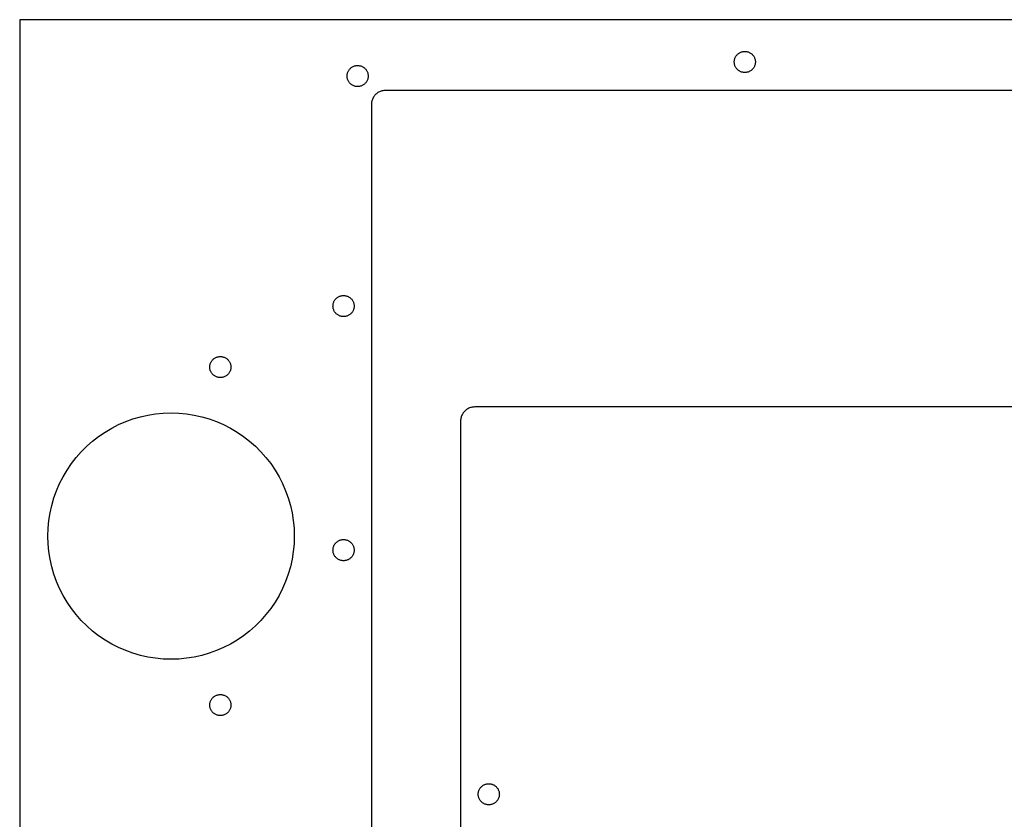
# Model space of a CAD drawing. Header units: metres. Extents: x -214 to 66, y -110 to 110.
# Drawn here: x -214 to -74, y -3.7 to 110 of the extents above; entities that cross this region are included whole.
import ezdxf

# ---------------------------------------------------------------- set-up
doc = ezdxf.new("R2010")
doc.units = ezdxf.units.M

msp = doc.modelspace()

# ---------------------------------------------------------------- linework, layer by layer
for p, q in [((66, 110), (-214, 110)), ((-214, 110), (-214, -110)), ((-112.156, 104.956), (-112.093, 105.027)), ((-112.093, 105.027), (-112.027, 105.093)), ((-112.027, 105.093), (-111.956, 105.156)), ((-111.956, 105.156), (-111.882, 105.214)), ((-111.882, 105.214), (-111.804, 105.266)), ((-111.804, 105.266), (-111.723, 105.314)), ((-111.723, 105.314), (-111.639, 105.357)), ((-111.639, 105.357), (-111.552, 105.395)), ((-111.552, 105.395), (-111.464, 105.427)), ((-111.464, 105.427), (-111.373, 105.453)), ((-111.373, 105.453), (-111.281, 105.473)), ((-111.281, 105.473), (-111.188, 105.488)), ((-111.188, 105.488), (-111.094, 105.497)), ((-111.094, 105.497), (-111, 105.5)), ((-111, 105.5), (-110.906, 105.497)), ((-110.906, 105.497), (-110.812, 105.488)), ((-110.812, 105.488), (-110.719, 105.473)), ((-110.719, 105.473), (-110.627, 105.453)), ((-110.627, 105.453), (-110.536, 105.427)), ((-110.536, 105.427), (-110.448, 105.395)), ((-110.448, 105.395), (-110.361, 105.357)), ((-110.361, 105.357), (-110.277, 105.314)), ((-110.277, 105.314), (-110.196, 105.266)), ((-110.196, 105.266), (-110.118, 105.214)), ((-110.118, 105.214), (-110.044, 105.156)), ((-110.044, 105.156), (-109.973, 105.093)), ((-109.973, 105.093), (-109.907, 105.027)), ((-109.907, 105.027), (-109.844, 104.956)), ((-112.5, 104), (-112.497, 104.094)), ((-112.497, 103.906), (-112.5, 104)), ((-112.497, 104.094), (-112.488, 104.188)), ((-112.488, 103.812), (-112.497, 103.906)), ((-112.488, 104.188), (-112.473, 104.281)), ((-112.473, 103.719), (-112.488, 103.812)), ((-112.473, 104.281), (-112.453, 104.373)), ((-112.453, 103.627), (-112.473, 103.719)), ((-112.453, 104.373), (-112.427, 104.464)), ((-112.427, 103.536), (-112.453, 103.627)), ((-112.427, 104.464), (-112.395, 104.552)), ((-112.395, 104.552), (-112.357, 104.639)), ((-112.357, 104.639), (-112.314, 104.723)), ((-112.314, 104.723), (-112.266, 104.804)), ((-112.266, 104.804), (-112.214, 104.882)), ((-112.214, 104.882), (-112.156, 104.956)), ((-109.844, 104.956), (-109.786, 104.882)), ((-109.786, 104.882), (-109.734, 104.804)), ((-109.734, 104.804), (-109.686, 104.723)), ((-109.686, 104.723), (-109.643, 104.639)), ((-109.643, 104.639), (-109.605, 104.552)), ((-109.605, 104.552), (-109.573, 104.464)), ((-109.573, 104.464), (-109.547, 104.373)), ((-109.547, 103.627), (-109.573, 103.536)), ((-109.547, 104.373), (-109.527, 104.281)), ((-109.527, 103.719), (-109.547, 103.627)), ((-109.527, 104.281), (-109.512, 104.188)), ((-109.512, 103.812), (-109.527, 103.719)), ((-109.512, 104.188), (-109.503, 104.094)), ((-109.503, 103.906), (-109.512, 103.812)), ((-109.503, 104.094), (-109.5, 104)), ((-109.5, 104), (-109.503, 103.906)), ((-167.488, 102.188), (-167.473, 102.281)), ((-167.473, 102.281), (-167.453, 102.373)), ((-167.453, 102.373), (-167.427, 102.464)), ((-167.427, 102.464), (-167.395, 102.552)), ((-167.395, 102.552), (-167.357, 102.639)), ((-167.357, 102.639), (-167.314, 102.723)), ((-167.314, 102.723), (-167.266, 102.804)), ((-167.266, 102.804), (-167.214, 102.882)), ((-167.214, 102.882), (-167.156, 102.956)), ((-167.156, 102.956), (-167.093, 103.027)), ((-167.093, 103.027), (-167.027, 103.093)), ((-167.027, 103.093), (-166.956, 103.156)), ((-166.956, 103.156), (-166.882, 103.214)), ((-166.882, 103.214), (-166.804, 103.266)), ((-166.804, 103.266), (-166.723, 103.314)), ((-166.723, 103.314), (-166.639, 103.357)), ((-166.639, 103.357), (-166.552, 103.395)), ((-166.552, 103.395), (-166.464, 103.427)), ((-166.464, 103.427), (-166.373, 103.453)), ((-166.373, 103.453), (-166.281, 103.473)), ((-166.281, 103.473), (-166.188, 103.488)), ((-166.188, 103.488), (-166.094, 103.497)), ((-166.094, 103.497), (-166, 103.5)), ((-166, 103.5), (-165.906, 103.497)), ((-165.906, 103.497), (-165.812, 103.488)), ((-165.812, 103.488), (-165.719, 103.473)), ((-165.719, 103.473), (-165.627, 103.453)), ((-165.627, 103.453), (-165.536, 103.427)), ((-165.536, 103.427), (-165.448, 103.395)), ((-165.448, 103.395), (-165.361, 103.357)), ((-165.361, 103.357), (-165.277, 103.314)), ((-165.277, 103.314), (-165.196, 103.266)), ((-165.196, 103.266), (-165.118, 103.214)), ((-165.118, 103.214), (-165.044, 103.156)), ((-165.044, 103.156), (-164.973, 103.093)), ((-164.973, 103.093), (-164.907, 103.027)), ((-164.907, 103.027), (-164.844, 102.956)), ((-164.844, 102.956), (-164.786, 102.882)), ((-164.786, 102.882), (-164.734, 102.804)), ((-164.734, 102.804), (-164.686, 102.723)), ((-164.686, 102.723), (-164.643, 102.639)), ((-164.643, 102.639), (-164.605, 102.552)), ((-164.605, 102.552), (-164.573, 102.464)), ((-164.573, 102.464), (-164.547, 102.373)), ((-164.547, 102.373), (-164.527, 102.281)), ((-164.527, 102.281), (-164.512, 102.188)), ((-112.395, 103.448), (-112.427, 103.536)), ((-112.357, 103.361), (-112.395, 103.448)), ((-112.314, 103.277), (-112.357, 103.361)), ((-112.266, 103.196), (-112.314, 103.277)), ((-112.214, 103.118), (-112.266, 103.196)), ((-112.156, 103.044), (-112.214, 103.118)), ((-112.093, 102.973), (-112.156, 103.044)), ((-112.027, 102.907), (-112.093, 102.973)), ((-111.956, 102.844), (-112.027, 102.907)), ((-111.882, 102.786), (-111.956, 102.844)), ((-111.804, 102.734), (-111.882, 102.786)), ((-111.723, 102.686), (-111.804, 102.734)), ((-111.639, 102.643), (-111.723, 102.686)), ((-111.552, 102.605), (-111.639, 102.643)), ((-111.464, 102.573), (-111.552, 102.605)), ((-111.373, 102.547), (-111.464, 102.573)), ((-111.281, 102.527), (-111.373, 102.547)), ((-111.188, 102.512), (-111.281, 102.527)), ((-111.094, 102.503), (-111.188, 102.512)), ((-111, 102.5), (-111.094, 102.503)), ((-110.906, 102.503), (-111, 102.5)), ((-110.812, 102.512), (-110.906, 102.503)), ((-110.719, 102.527), (-110.812, 102.512)), ((-110.627, 102.547), (-110.719, 102.527)), ((-110.536, 102.573), (-110.627, 102.547)), ((-110.448, 102.605), (-110.536, 102.573)), ((-110.361, 102.643), (-110.448, 102.605)), ((-110.277, 102.686), (-110.361, 102.643)), ((-110.196, 102.734), (-110.277, 102.686)), ((-110.118, 102.786), (-110.196, 102.734)), ((-110.044, 102.844), (-110.118, 102.786)), ((-109.973, 102.907), (-110.044, 102.844)), ((-109.907, 102.973), (-109.973, 102.907)), ((-109.844, 103.044), (-109.907, 102.973)), ((-109.786, 103.118), (-109.844, 103.044)), ((-109.734, 103.196), (-109.786, 103.118)), ((-109.686, 103.277), (-109.734, 103.196)), ((-109.643, 103.361), (-109.686, 103.277)), ((-109.605, 103.448), (-109.643, 103.361)), ((-109.573, 103.536), (-109.605, 103.448)), ((-167.5, 102), (-167.497, 102.094)), ((-167.497, 101.906), (-167.5, 102)), ((-167.497, 102.094), (-167.488, 102.188)), ((-167.488, 101.812), (-167.497, 101.906)), ((-167.473, 101.719), (-167.488, 101.812)), ((-167.453, 101.627), (-167.473, 101.719)), ((-167.427, 101.536), (-167.453, 101.627)), ((-167.395, 101.448), (-167.427, 101.536)), ((-167.357, 101.361), (-167.395, 101.448)), ((-167.314, 101.277), (-167.357, 101.361)), ((-167.266, 101.196), (-167.314, 101.277)), ((-167.214, 101.118), (-167.266, 101.196)), ((-167.156, 101.044), (-167.214, 101.118)), ((-167.093, 100.973), (-167.156, 101.044)), ((-167.027, 100.907), (-167.093, 100.973)), ((-166.956, 100.844), (-167.027, 100.907)), ((-166.882, 100.786), (-166.956, 100.844)), ((-165.044, 100.844), (-165.118, 100.786)), ((-164.973, 100.907), (-165.044, 100.844)), ((-164.907, 100.973), (-164.973, 100.907)), ((-164.844, 101.044), (-164.907, 100.973)), ((-164.786, 101.118), (-164.844, 101.044)), ((-164.734, 101.196), (-164.786, 101.118)), ((-164.686, 101.277), (-164.734, 101.196)), ((-164.643, 101.361), (-164.686, 101.277)), ((-164.605, 101.448), (-164.643, 101.361)), ((-164.573, 101.536), (-164.605, 101.448)), ((-164.547, 101.627), (-164.573, 101.536)), ((-164.527, 101.719), (-164.547, 101.627)), ((-164.512, 101.812), (-164.527, 101.719)), ((-164.512, 102.188), (-164.503, 102.094)), ((-164.503, 101.906), (-164.512, 101.812)), ((-164.503, 102.094), (-164.5, 102)), ((-164.5, 102), (-164.503, 101.906)), ((-166.804, 100.734), (-166.882, 100.786)), ((-166.723, 100.686), (-166.804, 100.734)), ((-166.639, 100.643), (-166.723, 100.686)), ((-166.552, 100.605), (-166.639, 100.643)), ((-166.464, 100.573), (-166.552, 100.605)), ((-166.373, 100.547), (-166.464, 100.573)), ((-166.281, 100.527), (-166.373, 100.547)), ((-166.188, 100.512), (-166.281, 100.527)), ((-166.094, 100.503), (-166.188, 100.512)), ((-166, 100.5), (-166.094, 100.503)), ((-165.906, 100.503), (-166, 100.5)), ((-165.812, 100.512), (-165.906, 100.503)), ((-165.719, 100.527), (-165.812, 100.512)), ((-165.627, 100.547), (-165.719, 100.527)), ((-165.536, 100.573), (-165.627, 100.547)), ((-165.448, 100.605), (-165.536, 100.573)), ((-165.361, 100.643), (-165.448, 100.605)), ((-165.277, 100.686), (-165.361, 100.643)), ((-165.196, 100.734), (-165.277, 100.686)), ((-165.118, 100.786), (-165.196, 100.734)), ((-163.458, 99.3691), (-163.369, 99.4579)), ((-163.369, 99.4579), (-163.275, 99.541)), ((-163.275, 99.541), (-163.176, 99.618)), ((-163.176, 99.618), (-163.072, 99.6887)), ((-163.072, 99.6887), (-162.964, 99.7526)), ((-162.964, 99.7526), (-162.852, 99.8097)), ((-162.852, 99.8097), (-162.736, 99.8596)), ((-162.736, 99.8596), (-162.618, 99.9021)), ((-162.618, 99.9021), (-162.497, 99.9372)), ((-162.497, 99.9372), (-162.375, 99.9646)), ((-162.375, 99.9646), (-162.251, 99.9842)), ((-162.251, 99.9842), (-162.126, 99.9961)), ((-162.126, 99.9961), (-162, 100)), ((-162, 100), (54, 100)), ((-164, 98), (-163.996, 98.1256)), ((-164, -98), (-164, 98)), ((-163.996, 98.1256), (-163.984, 98.2507)), ((-163.984, 98.2507), (-163.965, 98.3748)), ((-163.965, 98.3748), (-163.937, 98.4974)), ((-163.937, 98.4974), (-163.902, 98.618)), ((-163.902, 98.618), (-163.86, 98.7363)), ((-163.86, 98.7363), (-163.81, 98.8516)), ((-163.81, 98.8516), (-163.753, 98.9635)), ((-163.753, 98.9635), (-163.689, 99.0717)), ((-163.689, 99.0717), (-163.618, 99.1756)), ((-163.618, 99.1756), (-163.541, 99.2748)), ((-163.541, 99.2748), (-163.458, 99.3691)), ((-169.357, 69.972), (-169.314, 70.056)), ((-169.314, 70.056), (-169.266, 70.1371)), ((-169.266, 70.1371), (-169.214, 70.215)), ((-169.214, 70.215), (-169.156, 70.2895)), ((-169.156, 70.2895), (-169.093, 70.3602)), ((-169.093, 70.3602), (-169.027, 70.4268)), ((-169.027, 70.4268), (-168.956, 70.4891)), ((-168.956, 70.4891), (-168.882, 70.5469)), ((-168.882, 70.5469), (-168.804, 70.5998)), ((-168.804, 70.5998), (-168.723, 70.6478)), ((-168.723, 70.6478), (-168.639, 70.6906)), ((-168.639, 70.6906), (-168.552, 70.728)), ((-168.552, 70.728), (-168.464, 70.7599)), ((-168.464, 70.7599), (-168.373, 70.7862)), ((-168.373, 70.7862), (-168.281, 70.8068)), ((-168.281, 70.8068), (-168.188, 70.8215)), ((-168.188, 70.8215), (-168.094, 70.8304)), ((-168.094, 70.8304), (-168, 70.8333)), ((-168, 70.8333), (-167.906, 70.8304)), ((-167.906, 70.8304), (-167.812, 70.8215)), ((-167.812, 70.8215), (-167.719, 70.8068)), ((-167.719, 70.8068), (-167.627, 70.7862)), ((-167.627, 70.7862), (-167.536, 70.7599)), ((-167.536, 70.7599), (-167.448, 70.728)), ((-167.448, 70.728), (-167.361, 70.6906)), ((-167.361, 70.6906), (-167.277, 70.6478)), ((-167.277, 70.6478), (-167.196, 70.5998)), ((-167.196, 70.5998), (-167.118, 70.5469)), ((-167.118, 70.5469), (-167.044, 70.4891)), ((-167.044, 70.4891), (-166.973, 70.4268)), ((-166.973, 70.4268), (-166.907, 70.3602)), ((-166.907, 70.3602), (-166.844, 70.2895)), ((-166.844, 70.2895), (-166.786, 70.215)), ((-166.786, 70.215), (-166.734, 70.1371)), ((-166.734, 70.1371), (-166.686, 70.056)), ((-166.686, 70.056), (-166.643, 69.972)), ((-169.5, 69.3333), (-169.497, 69.4275)), ((-169.497, 69.2391), (-169.5, 69.3333)), ((-169.497, 69.4275), (-169.488, 69.5213)), ((-169.488, 69.1453), (-169.497, 69.2391)), ((-169.488, 69.5213), (-169.473, 69.6144)), ((-169.473, 69.0523), (-169.488, 69.1453)), ((-169.473, 69.6144), (-169.453, 69.7064)), ((-169.453, 68.9603), (-169.473, 69.0523)), ((-169.453, 69.7064), (-169.427, 69.7969)), ((-169.427, 68.8698), (-169.453, 68.9603)), ((-169.427, 69.7969), (-169.395, 69.8855)), ((-169.395, 68.7811), (-169.427, 68.8698)), ((-169.395, 69.8855), (-169.357, 69.972)), ((-169.357, 68.6947), (-169.395, 68.7811)), ((-169.314, 68.6107), (-169.357, 68.6947)), ((-169.266, 68.5296), (-169.314, 68.6107)), ((-166.686, 68.6107), (-166.734, 68.5296)), ((-166.643, 68.6947), (-166.686, 68.6107)), ((-166.643, 69.972), (-166.605, 69.8855)), ((-166.605, 68.7811), (-166.643, 68.6947)), ((-166.605, 69.8855), (-166.573, 69.7969)), ((-166.573, 68.8698), (-166.605, 68.7811)), ((-166.573, 69.7969), (-166.547, 69.7064)), ((-166.547, 68.9603), (-166.573, 68.8698)), ((-166.547, 69.7064), (-166.527, 69.6144)), ((-166.527, 69.0523), (-166.547, 68.9603)), ((-166.527, 69.6144), (-166.512, 69.5213)), ((-166.512, 69.1453), (-166.527, 69.0523)), ((-166.512, 69.5213), (-166.503, 69.4275)), ((-166.503, 69.2391), (-166.512, 69.1453)), ((-166.503, 69.4275), (-166.5, 69.3333)), ((-166.5, 69.3333), (-166.503, 69.2391)), ((-169.214, 68.4517), (-169.266, 68.5296)), ((-169.156, 68.3772), (-169.214, 68.4517)), ((-169.093, 68.3065), (-169.156, 68.3772)), ((-169.027, 68.2399), (-169.093, 68.3065)), ((-168.956, 68.1776), (-169.027, 68.2399)), ((-168.882, 68.1198), (-168.956, 68.1776)), ((-168.804, 68.0668), (-168.882, 68.1198)), ((-168.723, 68.0189), (-168.804, 68.0668)), ((-168.639, 67.9761), (-168.723, 68.0189)), ((-168.552, 67.9387), (-168.639, 67.9761)), ((-168.464, 67.9067), (-168.552, 67.9387)), ((-168.373, 67.8805), (-168.464, 67.9067)), ((-168.281, 67.8599), (-168.373, 67.8805)), ((-168.188, 67.8452), (-168.281, 67.8599)), ((-168.094, 67.8363), (-168.188, 67.8452)), ((-168, 67.8333), (-168.094, 67.8363)), ((-167.906, 67.8363), (-168, 67.8333)), ((-167.812, 67.8452), (-167.906, 67.8363)), ((-167.719, 67.8599), (-167.812, 67.8452)), ((-167.627, 67.8805), (-167.719, 67.8599)), ((-167.536, 67.9067), (-167.627, 67.8805)), ((-167.448, 67.9387), (-167.536, 67.9067)), ((-167.361, 67.9761), (-167.448, 67.9387)), ((-167.277, 68.0189), (-167.361, 67.9761)), ((-167.196, 68.0668), (-167.277, 68.0189)), ((-167.118, 68.1198), (-167.196, 68.0668)), ((-167.044, 68.1776), (-167.118, 68.1198)), ((-166.973, 68.2399), (-167.044, 68.1776)), ((-166.907, 68.3065), (-166.973, 68.2399)), ((-166.844, 68.3772), (-166.907, 68.3065)), ((-166.786, 68.4517), (-166.844, 68.3772)), ((-166.734, 68.5296), (-166.786, 68.4517)), ((-186.714, 61.5483), (-186.656, 61.6228)), ((-186.656, 61.6228), (-186.593, 61.6935)), ((-186.593, 61.6935), (-186.527, 61.7601)), ((-186.527, 61.7601), (-186.456, 61.8224)), ((-186.456, 61.8224), (-186.382, 61.8802)), ((-186.382, 61.8802), (-186.304, 61.9332)), ((-186.304, 61.9332), (-186.223, 61.9811)), ((-186.223, 61.9811), (-186.139, 62.0239)), ((-186.139, 62.0239), (-186.052, 62.0613)), ((-186.052, 62.0613), (-185.964, 62.0933)), ((-185.964, 62.0933), (-185.873, 62.1195)), ((-185.873, 62.1195), (-185.781, 62.1401)), ((-185.781, 62.1401), (-185.688, 62.1548)), ((-185.688, 62.1548), (-185.594, 62.1637)), ((-185.594, 62.1637), (-185.5, 62.1667)), ((-185.5, 62.1667), (-185.406, 62.1637)), ((-185.406, 62.1637), (-185.312, 62.1548)), ((-185.312, 62.1548), (-185.219, 62.1401)), ((-185.219, 62.1401), (-185.127, 62.1195)), ((-185.127, 62.1195), (-185.036, 62.0933)), ((-185.036, 62.0933), (-184.948, 62.0613)), ((-184.948, 62.0613), (-184.861, 62.0239)), ((-184.861, 62.0239), (-184.777, 61.9811)), ((-184.777, 61.9811), (-184.696, 61.9332)), ((-184.696, 61.9332), (-184.618, 61.8802)), ((-184.618, 61.8802), (-184.544, 61.8224)), ((-184.544, 61.8224), (-184.473, 61.7601)), ((-184.473, 61.7601), (-184.407, 61.6935)), ((-184.407, 61.6935), (-184.344, 61.6228)), ((-184.344, 61.6228), (-184.286, 61.5483)), ((-187, 60.6667), (-186.997, 60.7609)), ((-186.997, 60.5725), (-187, 60.6667)), ((-186.997, 60.7609), (-186.988, 60.8547)), ((-186.988, 60.4787), (-186.997, 60.5725)), ((-186.988, 60.8547), (-186.973, 60.9477)), ((-186.973, 60.3856), (-186.988, 60.4787)), ((-186.973, 60.9477), (-186.953, 61.0397)), ((-186.953, 60.2936), (-186.973, 60.3856)), ((-186.953, 61.0397), (-186.927, 61.1302)), ((-186.927, 60.2031), (-186.953, 60.2936)), ((-186.927, 61.1302), (-186.895, 61.2189)), ((-186.895, 60.1145), (-186.927, 60.2031)), ((-186.895, 61.2189), (-186.857, 61.3053)), ((-186.857, 61.3053), (-186.814, 61.3893)), ((-186.814, 61.3893), (-186.766, 61.4704)), ((-186.766, 61.4704), (-186.714, 61.5483)), ((-184.286, 61.5483), (-184.234, 61.4704)), ((-184.234, 61.4704), (-184.186, 61.3893)), ((-184.186, 61.3893), (-184.143, 61.3053)), ((-184.143, 61.3053), (-184.105, 61.2189)), ((-184.105, 61.2189), (-184.073, 61.1302)), ((-184.073, 60.2031), (-184.105, 60.1145)), ((-184.073, 61.1302), (-184.047, 61.0397)), ((-184.047, 60.2936), (-184.073, 60.2031)), ((-184.047, 61.0397), (-184.027, 60.9477)), ((-184.027, 60.3856), (-184.047, 60.2936)), ((-184.027, 60.9477), (-184.012, 60.8547)), ((-184.012, 60.4787), (-184.027, 60.3856)), ((-184.012, 60.8547), (-184.003, 60.7609)), ((-184.003, 60.5725), (-184.012, 60.4787)), ((-184.003, 60.7609), (-184, 60.6667)), ((-184, 60.6667), (-184.003, 60.5725)), ((-186.857, 60.028), (-186.895, 60.1145)), ((-186.814, 59.944), (-186.857, 60.028)), ((-186.766, 59.8629), (-186.814, 59.944)), ((-186.714, 59.785), (-186.766, 59.8629)), ((-186.656, 59.7105), (-186.714, 59.785)), ((-186.593, 59.6398), (-186.656, 59.7105)), ((-186.527, 59.5732), (-186.593, 59.6398)), ((-186.456, 59.5109), (-186.527, 59.5732)), ((-186.382, 59.4531), (-186.456, 59.5109)), ((-186.304, 59.4002), (-186.382, 59.4531)), ((-186.223, 59.3522), (-186.304, 59.4002)), ((-186.139, 59.3094), (-186.223, 59.3522)), ((-186.052, 59.272), (-186.139, 59.3094)), ((-185.964, 59.2401), (-186.052, 59.272)), ((-185.873, 59.2138), (-185.964, 59.2401)), ((-185.781, 59.1932), (-185.873, 59.2138)), ((-185.688, 59.1785), (-185.781, 59.1932)), ((-185.594, 59.1696), (-185.688, 59.1785)), ((-185.5, 59.1667), (-185.594, 59.1696)), ((-185.406, 59.1696), (-185.5, 59.1667)), ((-185.312, 59.1785), (-185.406, 59.1696)), ((-185.219, 59.1932), (-185.312, 59.1785)), ((-185.127, 59.2138), (-185.219, 59.1932)), ((-185.036, 59.2401), (-185.127, 59.2138)), ((-184.948, 59.272), (-185.036, 59.2401)), ((-184.861, 59.3094), (-184.948, 59.272)), ((-184.777, 59.3522), (-184.861, 59.3094)), ((-184.696, 59.4002), (-184.777, 59.3522)), ((-184.618, 59.4531), (-184.696, 59.4002)), ((-184.544, 59.5109), (-184.618, 59.4531)), ((-184.473, 59.5732), (-184.544, 59.5109)), ((-184.407, 59.6398), (-184.473, 59.5732)), ((-184.344, 59.7105), (-184.407, 59.6398)), ((-184.286, 59.785), (-184.344, 59.7105)), ((-184.234, 59.8629), (-184.286, 59.785)), ((-184.186, 59.944), (-184.234, 59.8629)), ((-184.143, 60.028), (-184.186, 59.944)), ((-184.105, 60.1145), (-184.143, 60.028)), ((-150.546, 54.618), (-150.645, 54.541)), ((-150.442, 54.6887), (-150.546, 54.618)), ((-150.334, 54.7526), (-150.442, 54.6887)), ((-150.222, 54.8097), (-150.334, 54.7526)), ((-150.106, 54.8596), (-150.222, 54.8097)), ((-149.988, 54.9021), (-150.106, 54.8596)), ((-149.867, 54.9372), (-149.988, 54.9021)), ((-149.745, 54.9646), (-149.867, 54.9372)), ((-149.621, 54.9842), (-149.745, 54.9646)), ((-149.496, 54.9961), (-149.621, 54.9842)), ((-149.37, 55), (-149.496, 54.9961)), ((54, 55), (-149.37, 55)), ((-198.942, 52.9378), (-197.908, 53.3102)), ((-197.908, 53.3102), (-196.852, 53.6169)), ((-196.852, 53.6169), (-195.779, 53.8567)), ((-195.779, 53.8567), (-194.693, 54.0287)), ((-194.693, 54.0287), (-193.599, 54.1321)), ((-193.599, 54.1321), (-192.5, 54.1667)), ((-192.5, 54.1667), (-191.401, 54.1321)), ((-191.401, 54.1321), (-190.307, 54.0287)), ((-190.307, 54.0287), (-189.221, 53.8567)), ((-189.221, 53.8567), (-188.148, 53.6169)), ((-188.148, 53.6169), (-187.092, 53.3102)), ((-187.092, 53.3102), (-186.058, 52.9378)), ((-151.354, 53.2507), (-151.366, 53.1256)), ((-151.335, 53.3748), (-151.354, 53.2507)), ((-151.307, 53.4974), (-151.335, 53.3748)), ((-151.272, 53.618), (-151.307, 53.4974)), ((-151.23, 53.7362), (-151.272, 53.618)), ((-151.18, 53.8516), (-151.23, 53.7362)), ((-151.123, 53.9635), (-151.18, 53.8516)), ((-151.059, 54.0717), (-151.123, 53.9635)), ((-150.988, 54.1756), (-151.059, 54.0717)), ((-150.911, 54.2748), (-150.988, 54.1756)), ((-150.828, 54.3691), (-150.911, 54.2748)), ((-150.739, 54.4579), (-150.828, 54.3691)), ((-150.645, 54.541), (-150.739, 54.4579)), ((-201.877, 51.4424), (-200.931, 52.002)), ((-200.931, 52.002), (-199.951, 52.5011)), ((-199.951, 52.5011), (-198.942, 52.9378)), ((-186.058, 52.9378), (-185.049, 52.5011)), ((-185.049, 52.5011), (-184.069, 52.002)), ((-184.069, 52.002), (-183.123, 51.4424)), ((-151.366, 53.1256), (-151.37, 53.0002)), ((-151.37, 53.0002), (-151.37, -53.0002)), ((-203.655, 50.1506), (-202.786, 50.8245)), ((-202.786, 50.8245), (-201.877, 51.4424)), ((-183.123, 51.4424), (-182.214, 50.8245)), ((-182.214, 50.8245), (-181.345, 50.1506)), ((-205.257, 48.6462), (-204.48, 49.4236)), ((-204.48, 49.4236), (-203.655, 50.1506)), ((-181.345, 50.1506), (-180.52, 49.4236)), ((-180.52, 49.4236), (-179.743, 48.6462)), ((-206.658, 46.9529), (-205.984, 47.8216)), ((-205.984, 47.8216), (-205.257, 48.6462)), ((-179.743, 48.6462), (-179.016, 47.8216)), ((-179.016, 47.8216), (-178.342, 46.9529)), ((-207.276, 46.0436), (-206.658, 46.9529)), ((-178.342, 46.9529), (-177.724, 46.0436)), ((-208.334, 44.1178), (-207.835, 45.0974)), ((-207.835, 45.0974), (-207.276, 46.0436)), ((-177.724, 46.0436), (-177.165, 45.0974)), ((-177.165, 45.0974), (-176.666, 44.1178)), ((-208.771, 43.1088), (-208.334, 44.1178)), ((-176.666, 44.1178), (-176.229, 43.1088)), ((-209.45, 41.0187), (-209.143, 42.0745)), ((-209.143, 42.0745), (-208.771, 43.1088)), ((-176.229, 43.1088), (-175.857, 42.0745)), ((-175.857, 42.0745), (-175.55, 41.0187)), ((-209.69, 39.9458), (-209.45, 41.0187)), ((-175.55, 41.0187), (-175.31, 39.9458)), ((-209.862, 38.86), (-209.69, 39.9458)), ((-175.31, 39.9458), (-175.138, 38.86)), ((-209.965, 37.7655), (-209.862, 38.86)), ((-175.138, 38.86), (-175.035, 37.7655)), ((-210, 36.6667), (-209.965, 37.7655)), ((-209.965, 35.5678), (-210, 36.6667)), ((-175.035, 37.7655), (-175, 36.6667)), ((-175, 36.6667), (-175.035, 35.5678)), ((-209.862, 34.4733), (-209.965, 35.5678)), ((-175.035, 35.5678), (-175.138, 34.4733)), ((-169.473, 34.9477), (-169.453, 35.0397)), ((-169.453, 35.0397), (-169.427, 35.1302)), ((-169.427, 35.1302), (-169.395, 35.2189)), ((-169.395, 35.2189), (-169.357, 35.3053)), ((-169.357, 35.3053), (-169.314, 35.3893)), ((-169.314, 35.3893), (-169.266, 35.4704)), ((-169.266, 35.4704), (-169.214, 35.5483)), ((-169.214, 35.5483), (-169.156, 35.6228)), ((-169.156, 35.6228), (-169.093, 35.6935)), ((-169.093, 35.6935), (-169.027, 35.7601)), ((-169.027, 35.7601), (-168.956, 35.8224)), ((-168.956, 35.8224), (-168.882, 35.8802)), ((-168.882, 35.8802), (-168.804, 35.9332)), ((-168.804, 35.9332), (-168.723, 35.9811)), ((-168.723, 35.9811), (-168.639, 36.0239)), ((-168.639, 36.0239), (-168.552, 36.0613)), ((-168.552, 36.0613), (-168.464, 36.0933)), ((-168.464, 36.0933), (-168.373, 36.1195)), ((-168.373, 36.1195), (-168.281, 36.1401)), ((-168.281, 36.1401), (-168.188, 36.1548)), ((-168.188, 36.1548), (-168.094, 36.1637)), ((-168.094, 36.1637), (-168, 36.1667)), ((-168, 36.1667), (-167.906, 36.1637)), ((-167.906, 36.1637), (-167.812, 36.1548)), ((-167.812, 36.1548), (-167.719, 36.1401)), ((-167.719, 36.1401), (-167.627, 36.1195)), ((-167.627, 36.1195), (-167.536, 36.0933)), ((-167.536, 36.0933), (-167.448, 36.0613)), ((-167.448, 36.0613), (-167.361, 36.0239)), ((-167.361, 36.0239), (-167.277, 35.9811)), ((-167.277, 35.9811), (-167.196, 35.9332)), ((-167.196, 35.9332), (-167.118, 35.8802)), ((-167.118, 35.8802), (-167.044, 35.8224)), ((-167.044, 35.8224), (-166.973, 35.7601)), ((-166.973, 35.7601), (-166.907, 35.6935)), ((-166.907, 35.6935), (-166.844, 35.6228)), ((-166.844, 35.6228), (-166.786, 35.5483)), ((-166.786, 35.5483), (-166.734, 35.4704)), ((-166.734, 35.4704), (-166.686, 35.3893)), ((-166.686, 35.3893), (-166.643, 35.3053)), ((-166.643, 35.3053), (-166.605, 35.2189)), ((-166.605, 35.2189), (-166.573, 35.1302)), ((-166.573, 35.1302), (-166.547, 35.0397)), ((-166.547, 35.0397), (-166.527, 34.9477)), ((-209.69, 33.3875), (-209.862, 34.4733)), ((-175.138, 34.4733), (-175.31, 33.3875)), ((-169.5, 34.6667), (-169.497, 34.7609)), ((-169.497, 34.5725), (-169.5, 34.6667)), ((-169.497, 34.7609), (-169.488, 34.8547)), ((-169.488, 34.4787), (-169.497, 34.5725)), ((-169.488, 34.8547), (-169.473, 34.9477)), ((-169.473, 34.3856), (-169.488, 34.4787)), ((-169.453, 34.2936), (-169.473, 34.3856)), ((-169.427, 34.2031), (-169.453, 34.2936)), ((-169.395, 34.1145), (-169.427, 34.2031)), ((-169.357, 34.028), (-169.395, 34.1145)), ((-169.314, 33.944), (-169.357, 34.028)), ((-169.266, 33.8629), (-169.314, 33.944)), ((-169.214, 33.785), (-169.266, 33.8629)), ((-169.156, 33.7105), (-169.214, 33.785)), ((-169.093, 33.6398), (-169.156, 33.7105)), ((-169.027, 33.5732), (-169.093, 33.6398)), ((-166.907, 33.6398), (-166.973, 33.5732)), ((-166.844, 33.7105), (-166.907, 33.6398)), ((-166.786, 33.785), (-166.844, 33.7105)), ((-166.734, 33.8629), (-166.786, 33.785)), ((-166.686, 33.944), (-166.734, 33.8629)), ((-166.643, 34.028), (-166.686, 33.944)), ((-166.605, 34.1145), (-166.643, 34.028)), ((-166.573, 34.2031), (-166.605, 34.1145)), ((-166.547, 34.2936), (-166.573, 34.2031)), ((-166.527, 34.3856), (-166.547, 34.2936)), ((-166.527, 34.9477), (-166.512, 34.8547)), ((-166.512, 34.4787), (-166.527, 34.3856)), ((-166.512, 34.8547), (-166.503, 34.7609)), ((-166.503, 34.5725), (-166.512, 34.4787)), ((-166.503, 34.7609), (-166.5, 34.6667)), ((-166.5, 34.6667), (-166.503, 34.5725)), ((-209.45, 32.3146), (-209.69, 33.3875)), ((-209.143, 31.2589), (-209.45, 32.3146)), ((-175.55, 32.3146), (-175.857, 31.2589)), ((-175.31, 33.3875), (-175.55, 32.3146)), ((-168.956, 33.5109), (-169.027, 33.5732)), ((-168.882, 33.4531), (-168.956, 33.5109)), ((-168.804, 33.4002), (-168.882, 33.4531)), ((-168.723, 33.3522), (-168.804, 33.4002)), ((-168.639, 33.3094), (-168.723, 33.3522)), ((-168.552, 33.272), (-168.639, 33.3094)), ((-168.464, 33.2401), (-168.552, 33.272)), ((-168.373, 33.2138), (-168.464, 33.2401)), ((-168.281, 33.1932), (-168.373, 33.2138)), ((-168.188, 33.1785), (-168.281, 33.1932)), ((-168.094, 33.1696), (-168.188, 33.1785)), ((-168, 33.1667), (-168.094, 33.1696)), ((-167.906, 33.1696), (-168, 33.1667)), ((-167.812, 33.1785), (-167.906, 33.1696)), ((-167.719, 33.1932), (-167.812, 33.1785)), ((-167.627, 33.2138), (-167.719, 33.1932)), ((-167.536, 33.2401), (-167.627, 33.2138)), ((-167.448, 33.272), (-167.536, 33.2401)), ((-167.361, 33.3094), (-167.448, 33.272)), ((-167.277, 33.3522), (-167.361, 33.3094)), ((-167.196, 33.4002), (-167.277, 33.3522)), ((-167.118, 33.4531), (-167.196, 33.4002)), ((-167.044, 33.5109), (-167.118, 33.4531)), ((-166.973, 33.5732), (-167.044, 33.5109)), ((-208.771, 30.2245), (-209.143, 31.2589)), ((-175.857, 31.2589), (-176.229, 30.2245)), ((-208.334, 29.2155), (-208.771, 30.2245)), ((-176.229, 30.2245), (-176.666, 29.2155)), ((-207.835, 28.236), (-208.334, 29.2155)), ((-207.276, 27.2897), (-207.835, 28.236)), ((-177.165, 28.236), (-177.724, 27.2897)), ((-176.666, 29.2155), (-177.165, 28.236)), ((-206.658, 26.3804), (-207.276, 27.2897)), ((-177.724, 27.2897), (-178.342, 26.3804)), ((-205.984, 25.5117), (-206.658, 26.3804)), ((-205.257, 24.6871), (-205.984, 25.5117)), ((-179.016, 25.5117), (-179.743, 24.6871)), ((-178.342, 26.3804), (-179.016, 25.5117)), ((-204.48, 23.9097), (-205.257, 24.6871)), ((-203.655, 23.1827), (-204.48, 23.9097)), ((-180.52, 23.9097), (-181.345, 23.1827)), ((-179.743, 24.6871), (-180.52, 23.9097)), ((-202.786, 22.5089), (-203.655, 23.1827)), ((-201.877, 21.8909), (-202.786, 22.5089)), ((-182.214, 22.5089), (-183.123, 21.8909)), ((-181.345, 23.1827), (-182.214, 22.5089)), ((-200.931, 21.3313), (-201.877, 21.8909)), ((-199.951, 20.8322), (-200.931, 21.3313)), ((-184.069, 21.3313), (-185.049, 20.8322)), ((-183.123, 21.8909), (-184.069, 21.3313)), ((-198.942, 20.3956), (-199.951, 20.8322)), ((-197.908, 20.0232), (-198.942, 20.3956)), ((-196.852, 19.7165), (-197.908, 20.0232)), ((-195.779, 19.4766), (-196.852, 19.7165)), ((-188.148, 19.7165), (-189.221, 19.4766)), ((-187.092, 20.0232), (-188.148, 19.7165)), ((-186.058, 20.3956), (-187.092, 20.0232)), ((-185.049, 20.8322), (-186.058, 20.3956)), ((-194.693, 19.3047), (-195.779, 19.4766)), ((-193.599, 19.2012), (-194.693, 19.3047)), ((-192.5, 19.1667), (-193.599, 19.2012)), ((-191.401, 19.2012), (-192.5, 19.1667)), ((-190.307, 19.3047), (-191.401, 19.2012)), ((-189.221, 19.4766), (-190.307, 19.3047)), ((-186.223, 13.9811), (-186.139, 14.0239)), ((-186.139, 14.0239), (-186.052, 14.0613)), ((-186.052, 14.0613), (-185.964, 14.0933)), ((-185.964, 14.0933), (-185.873, 14.1195)), ((-185.873, 14.1195), (-185.781, 14.1401)), ((-185.781, 14.1401), (-185.688, 14.1548)), ((-185.688, 14.1548), (-185.594, 14.1637)), ((-185.594, 14.1637), (-185.5, 14.1667)), ((-185.5, 14.1667), (-185.406, 14.1637)), ((-185.406, 14.1637), (-185.312, 14.1548)), ((-185.312, 14.1548), (-185.219, 14.1401)), ((-185.219, 14.1401), (-185.127, 14.1195)), ((-185.127, 14.1195), (-185.036, 14.0933)), ((-185.036, 14.0933), (-184.948, 14.0613)), ((-184.948, 14.0613), (-184.861, 14.0239)), ((-184.861, 14.0239), (-184.777, 13.9811)), ((-187, 12.6667), (-186.997, 12.7609)), ((-186.997, 12.5725), (-187, 12.6667)), ((-186.997, 12.7609), (-186.988, 12.8547)), ((-186.988, 12.8547), (-186.973, 12.9477)), ((-186.973, 12.9477), (-186.953, 13.0397)), ((-186.953, 13.0397), (-186.927, 13.1302)), ((-186.927, 13.1302), (-186.895, 13.2189)), ((-186.895, 13.2189), (-186.857, 13.3053)), ((-186.857, 13.3053), (-186.814, 13.3893)), ((-186.814, 13.3893), (-186.766, 13.4704)), ((-186.766, 13.4704), (-186.714, 13.5483)), ((-186.714, 13.5483), (-186.656, 13.6228)), ((-186.656, 13.6228), (-186.593, 13.6935)), ((-186.593, 13.6935), (-186.527, 13.7601)), ((-186.527, 13.7601), (-186.456, 13.8224)), ((-186.456, 13.8224), (-186.382, 13.8802)), ((-186.382, 13.8802), (-186.304, 13.9332)), ((-186.304, 13.9332), (-186.223, 13.9811)), ((-184.777, 13.9811), (-184.696, 13.9332)), ((-184.696, 13.9332), (-184.618, 13.8802)), ((-184.618, 13.8802), (-184.544, 13.8224)), ((-184.544, 13.8224), (-184.473, 13.7601)), ((-184.473, 13.7601), (-184.407, 13.6935)), ((-184.407, 13.6935), (-184.344, 13.6228)), ((-184.344, 13.6228), (-184.286, 13.5483)), ((-184.286, 13.5483), (-184.234, 13.4704)), ((-184.234, 13.4704), (-184.186, 13.3893)), ((-184.186, 13.3893), (-184.143, 13.3053)), ((-184.143, 13.3053), (-184.105, 13.2189)), ((-184.105, 13.2189), (-184.073, 13.1302)), ((-184.073, 13.1302), (-184.047, 13.0397)), ((-184.047, 13.0397), (-184.027, 12.9477)), ((-184.027, 12.9477), (-184.012, 12.8547)), ((-184.012, 12.8547), (-184.003, 12.7609)), ((-184.003, 12.7609), (-184, 12.6667)), ((-184, 12.6667), (-184.003, 12.5725)), ((-186.988, 12.4787), (-186.997, 12.5725)), ((-186.973, 12.3856), (-186.988, 12.4787)), ((-186.953, 12.2936), (-186.973, 12.3856)), ((-186.927, 12.2031), (-186.953, 12.2936)), ((-186.895, 12.1145), (-186.927, 12.2031)), ((-186.857, 12.028), (-186.895, 12.1145)), ((-186.814, 11.944), (-186.857, 12.028)), ((-186.766, 11.8629), (-186.814, 11.944)), ((-186.714, 11.785), (-186.766, 11.8629)), ((-186.656, 11.7105), (-186.714, 11.785)), ((-186.593, 11.6398), (-186.656, 11.7105)), ((-186.527, 11.5732), (-186.593, 11.6398)), ((-186.456, 11.5109), (-186.527, 11.5732)), ((-186.382, 11.4531), (-186.456, 11.5109)), ((-186.304, 11.4002), (-186.382, 11.4531)), ((-186.223, 11.3522), (-186.304, 11.4002)), ((-186.139, 11.3094), (-186.223, 11.3522)), ((-186.052, 11.272), (-186.139, 11.3094)), ((-185.964, 11.2401), (-186.052, 11.272)), ((-185.873, 11.2138), (-185.964, 11.2401)), ((-185.781, 11.1932), (-185.873, 11.2138)), ((-185.127, 11.2138), (-185.219, 11.1932)), ((-185.036, 11.2401), (-185.127, 11.2138)), ((-184.948, 11.272), (-185.036, 11.2401)), ((-184.861, 11.3094), (-184.948, 11.272)), ((-184.777, 11.3522), (-184.861, 11.3094)), ((-184.696, 11.4002), (-184.777, 11.3522)), ((-184.618, 11.4531), (-184.696, 11.4002)), ((-184.544, 11.5109), (-184.618, 11.4531)), ((-184.473, 11.5732), (-184.544, 11.5109)), ((-184.407, 11.6398), (-184.473, 11.5732)), ((-184.344, 11.7105), (-184.407, 11.6398)), ((-184.286, 11.785), (-184.344, 11.7105)), ((-184.234, 11.8629), (-184.286, 11.785)), ((-184.186, 11.944), (-184.234, 11.8629)), ((-184.143, 12.028), (-184.186, 11.944)), ((-184.105, 12.1145), (-184.143, 12.028)), ((-184.073, 12.2031), (-184.105, 12.1145)), ((-184.047, 12.2936), (-184.073, 12.2031)), ((-184.027, 12.3856), (-184.047, 12.2936)), ((-184.012, 12.4787), (-184.027, 12.3856)), ((-184.003, 12.5725), (-184.012, 12.4787)), ((-185.688, 11.1785), (-185.781, 11.1932)), ((-185.594, 11.1696), (-185.688, 11.1785)), ((-185.5, 11.1667), (-185.594, 11.1696)), ((-185.406, 11.1696), (-185.5, 11.1667)), ((-185.312, 11.1785), (-185.406, 11.1696)), ((-185.219, 11.1932), (-185.312, 11.1785)), ((-147.922, 1.39466), (-147.834, 1.42658)), ((-147.834, 1.42658), (-147.743, 1.45287)), ((-147.743, 1.45287), (-147.651, 1.47343)), ((-147.651, 1.47343), (-147.558, 1.48817)), ((-147.558, 1.48817), (-147.464, 1.49704)), ((-147.464, 1.49704), (-147.37, 1.5)), ((-147.37, 1.5), (-147.276, 1.49704)), ((-147.276, 1.49704), (-147.182, 1.48817)), ((-147.182, 1.48817), (-147.089, 1.47343)), ((-147.089, 1.47343), (-146.997, 1.45287)), ((-146.997, 1.45287), (-146.906, 1.42658)), ((-146.906, 1.42658), (-146.818, 1.39466)), ((-148.87, 0), (-148.867, 0.09418)), ((-148.867, -0.09418), (-148.87, 0)), ((-148.867, 0.09418), (-148.858, 0.188)), ((-148.858, 0.188), (-148.843, 0.28107)), ((-148.843, 0.28107), (-148.823, 0.37303)), ((-148.823, 0.37303), (-148.797, 0.46353)), ((-148.797, 0.46353), (-148.765, 0.55219)), ((-148.765, 0.55219), (-148.727, 0.63867)), ((-148.727, 0.63867), (-148.684, 0.72263)), ((-148.684, 0.72263), (-148.636, 0.80374)), ((-148.636, 0.80374), (-148.584, 0.88168)), ((-148.584, 0.88168), (-148.526, 0.95614)), ((-148.526, 0.95614), (-148.463, 1.02682)), ((-148.463, 1.02682), (-148.397, 1.09345)), ((-148.397, 1.09345), (-148.326, 1.15577)), ((-148.326, 1.15577), (-148.252, 1.21352)), ((-148.252, 1.21352), (-148.174, 1.26649)), ((-148.174, 1.26649), (-148.093, 1.31446)), ((-148.093, 1.31446), (-148.009, 1.35724)), ((-148.009, 1.35724), (-147.922, 1.39466)), ((-146.818, 1.39466), (-146.731, 1.35724)), ((-146.731, 1.35724), (-146.647, 1.31446)), ((-146.647, 1.31446), (-146.566, 1.26649)), ((-146.566, 1.26649), (-146.488, 1.21352)), ((-146.488, 1.21352), (-146.414, 1.15577)), ((-146.414, 1.15577), (-146.343, 1.09345)), ((-146.343, 1.09345), (-146.277, 1.02682)), ((-146.277, 1.02682), (-146.214, 0.95614)), ((-146.214, 0.95614), (-146.156, 0.88168)), ((-146.156, 0.88168), (-146.104, 0.80374)), ((-146.104, 0.80374), (-146.056, 0.72263)), ((-146.056, 0.72263), (-146.013, 0.63867)), ((-146.013, 0.63867), (-145.975, 0.55219)), ((-145.975, 0.55219), (-145.943, 0.46353)), ((-145.943, 0.46353), (-145.917, 0.37303)), ((-145.917, 0.37303), (-145.897, 0.28107)), ((-145.897, 0.28107), (-145.882, 0.188)), ((-145.882, 0.188), (-145.873, 0.09418)), ((-145.873, 0.09418), (-145.87, 0)), ((-145.87, 0), (-145.873, -0.09418)), ((-148.858, -0.188), (-148.867, -0.09418)), ((-148.843, -0.28107), (-148.858, -0.188)), ((-148.823, -0.37303), (-148.843, -0.28107)), ((-148.797, -0.46353), (-148.823, -0.37303)), ((-148.765, -0.55219), (-148.797, -0.46353)), ((-148.727, -0.63867), (-148.765, -0.55219)), ((-148.684, -0.72263), (-148.727, -0.63867)), ((-148.636, -0.80374), (-148.684, -0.72263)), ((-148.584, -0.88168), (-148.636, -0.80374)), ((-148.526, -0.95614), (-148.584, -0.88168)), ((-148.463, -1.02682), (-148.526, -0.95614)), ((-148.397, -1.09345), (-148.463, -1.02682)), ((-148.326, -1.15577), (-148.397, -1.09345)), ((-148.252, -1.21352), (-148.326, -1.15577)), ((-148.174, -1.26649), (-148.252, -1.21352)), ((-148.093, -1.31446), (-148.174, -1.26649)), ((-148.009, -1.35724), (-148.093, -1.31446)), ((-147.922, -1.39466), (-148.009, -1.35724)), ((-147.834, -1.42658), (-147.922, -1.39466)), ((-146.818, -1.39466), (-146.906, -1.42658)), ((-146.731, -1.35724), (-146.818, -1.39466)), ((-146.647, -1.31446), (-146.731, -1.35724)), ((-146.566, -1.26649), (-146.647, -1.31446)), ((-146.488, -1.21352), (-146.566, -1.26649)), ((-146.414, -1.15577), (-146.488, -1.21352)), ((-146.343, -1.09345), (-146.414, -1.15577)), ((-146.277, -1.02682), (-146.343, -1.09345)), ((-146.214, -0.95614), (-146.277, -1.02682)), ((-146.156, -0.88168), (-146.214, -0.95614)), ((-146.104, -0.80374), (-146.156, -0.88168)), ((-146.056, -0.72263), (-146.104, -0.80374)), ((-146.013, -0.63867), (-146.056, -0.72263)), ((-145.975, -0.55219), (-146.013, -0.63867)), ((-145.943, -0.46353), (-145.975, -0.55219)), ((-145.917, -0.37303), (-145.943, -0.46353)), ((-145.897, -0.28107), (-145.917, -0.37303)), ((-145.882, -0.188), (-145.897, -0.28107)), ((-145.873, -0.09418), (-145.882, -0.188)), ((-147.743, -1.45287), (-147.834, -1.42658)), ((-147.651, -1.47343), (-147.743, -1.45287)), ((-147.558, -1.48817), (-147.651, -1.47343)), ((-147.464, -1.49704), (-147.558, -1.48817)), ((-147.37, -1.5), (-147.464, -1.49704)), ((-147.276, -1.49704), (-147.37, -1.5)), ((-147.182, -1.48817), (-147.276, -1.49704)), ((-147.089, -1.47343), (-147.182, -1.48817)), ((-146.997, -1.45287), (-147.089, -1.47343)), ((-146.906, -1.42658), (-146.997, -1.45287))]:
    msp.add_line(p, q)

doc.saveas('drawing.dxf')
